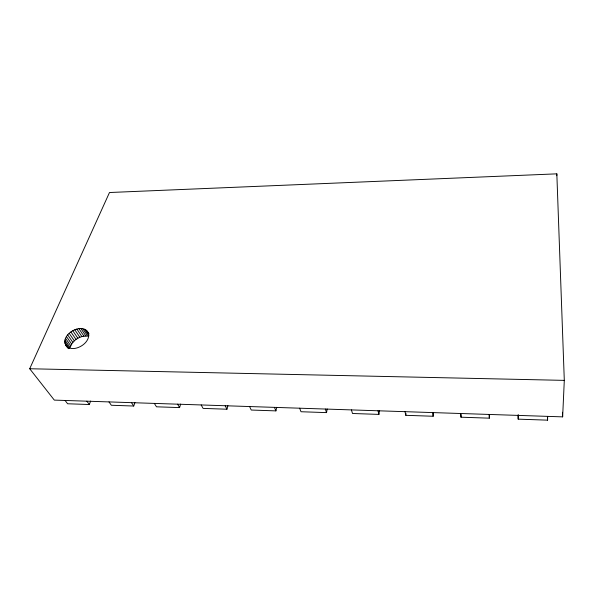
<?xml version="1.0" encoding="UTF-8"?>
<svg xmlns="http://www.w3.org/2000/svg" width="594" height="594" viewBox="0 0 594 594"><rect width="100%" height="100%" fill="white"/><g stroke="black" fill="none" stroke-linecap="round" stroke-linejoin="round"><path stroke-width="0.89" d="M547.653 416.372L547.579 420.158L518.191 419.149L518.22 414.515M556.786 175.698L556.83 173.842L109.489 192.515L29.7 368.748L54.321 400.111L562.644 416.869L564.3 380.375L556.83 173.842M460.536 413.498L461.003 417.203L489.337 418.169L489.456 414.493M461.003 417.203L461.152 414.426M405.019 411.672L405.806 415.317L433.16 416.253L433.457 412.585M405.806 415.317L405.999 413.476M351.418 409.905L352.509 413.498L378.927 414.397L379.395 410.744M64.761 341.788C64.85 330.925 85.826 321.903 88.669 335.127C88.862 346.191 67.293 355.323 64.761 341.788L69.446 348.463M299.636 408.197L301.017 411.739L326.544 412.615L327.183 408.969M249.591 406.548L251.24 410.038L275.92 410.885L276.7 407.306M201.188 404.952L203.081 408.397L226.96 409.214L227.903 405.643M154.351 403.408L156.482 406.808L179.596 407.595L180.665 404.083M82.766 328.668L87.734 336.174C80.287 335.231 72.29 340.251 70.181 347.512L64.991 340.087M109.006 401.915L111.353 405.264L133.732 406.029L134.927 402.576M65.088 400.467L67.627 403.772L89.315 404.514L90.644 401.069M29.7 368.748L564.3 380.375M86.873 401.188L89.315 404.514M64.895 343.391L68.54 348.581M67.397 347.156L68.436 348.641M65.392 344.847L66.951 347.074M65.578 338.342L70.753 345.775M66.491 336.612L71.651 344.052M67.716 334.934L72.854 342.389M69.208 333.375L74.324 340.83M70.924 331.972L76.01 339.434M72.802 330.761L77.873 338.238M74.807 329.789L79.848 337.266M76.864 329.076L81.883 336.56M78.913 328.638L83.917 336.137M80.903 328.504L85.885 336.004M131.497 402.658L133.732 406.029M85.907 329.87L88.877 334.377M84.452 329.128L88.914 335.885M87.088 330.873L88.952 333.613M177.584 404.172L179.596 407.595M225.193 405.747L226.96 409.214M274.406 407.365L275.92 410.885M325.304 409.043L326.544 412.615M377.984 410.781L378.927 414.397M432.529 412.578L433.16 416.253M489.048 414.441L489.337 418.169M562.488 412.251L562.644 416.869M518.087 415.399L518.191 419.149M547.505 416.461L547.579 420.158"/></g></svg>
